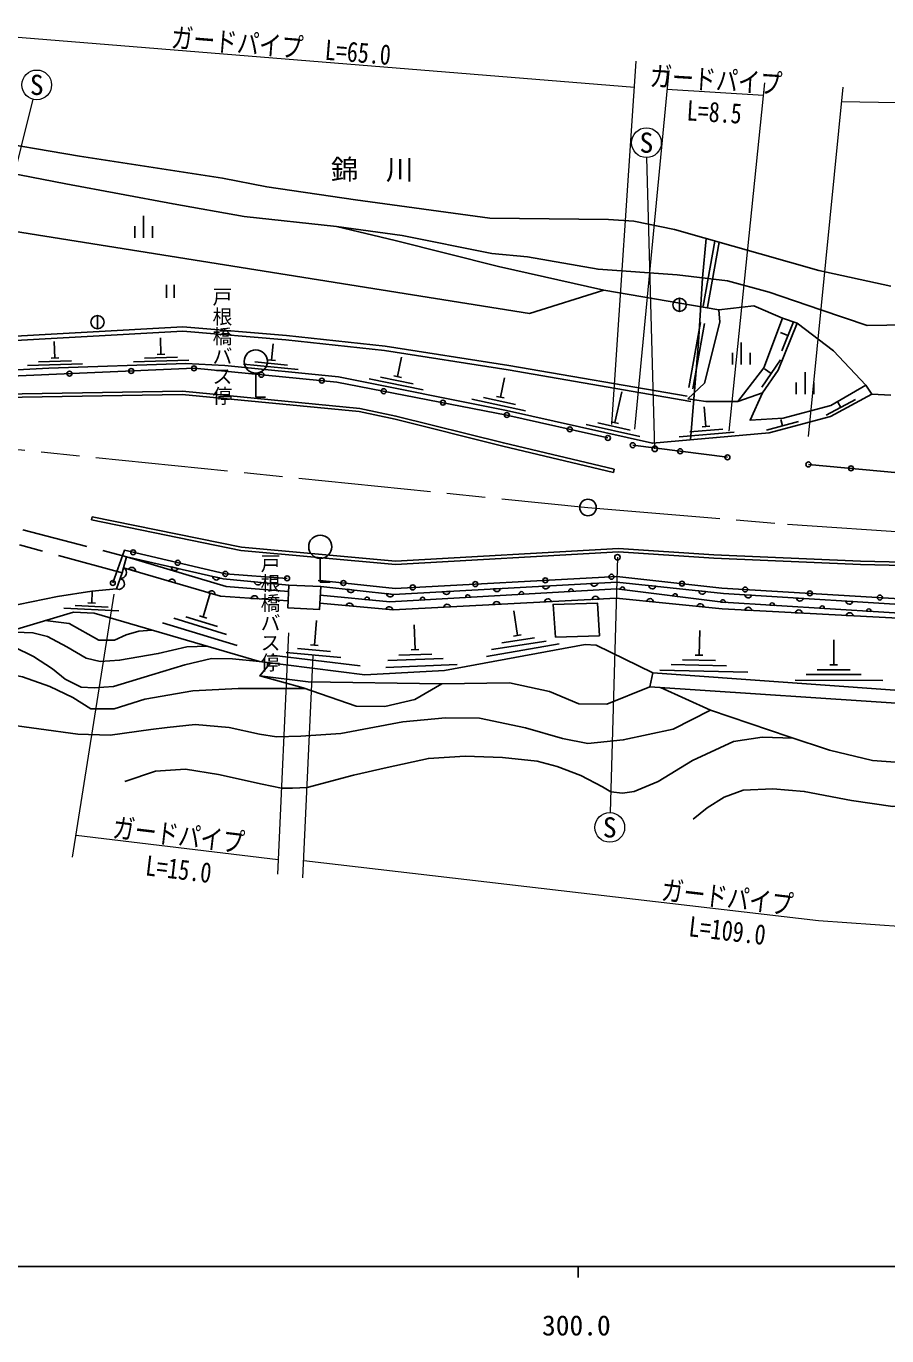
# Model space of a CAD drawing. Units: millimetres at full size, sheet at 1:1000; details may follow other scales. Extents: x 40000 to 680000, y 20000 to 380000.
# Drawn here: x 317932 to 396010, y 198715 to 317544 of the extents above; entities that cross this region are included whole.
import ezdxf
from ezdxf.enums import TextEntityAlignment as Align

# ---------------------------------------------------------------- set-up
doc = ezdxf.new("R2010")
doc.units = ezdxf.units.MM
doc.header["$LTSCALE"] = 1000
doc.linetypes.add('CHAIN', pattern=[18.5, 12, -1.5, 3.5, -1.5])
doc.linetypes.add('DASHED', pattern=[7.5, 6, -1.5])
for name, color, linetype, lineweight in [('M-BGD', 7, 'Continuous', 25), ('M-BMK', 2, 'CHAIN', 13), ('M-BMK-HTXT', 7, 'Continuous', 13), ('M-BMK-SRVR', 3, 'Continuous', 25), ('M-STR-HTXT', 7, 'Continuous', 13), ('M-STR-STRC', 7, 'Continuous', 25), ('M-TTL-BAND', 7, 'Continuous', 25)]:
    doc.layers.add(name, color=color, linetype=linetype, lineweight=lineweight)
doc.styles.add('@ＭＳ ゴシック', font='')
doc.styles.add('ＭＳ ゴシック', font='')
doc.styles.get('@ＭＳ ゴシック').set_extended_font_data('@MS Gothic')
doc.styles.get('ＭＳ ゴシック').set_extended_font_data('MS Gothic')

msp = doc.modelspace()

# ---------------------------------------------------------------- linework, layer by layer
at = {"layer": 'M-BGD'}
for p, q in [((328582, 298344), (328582, 300337)), ((327782, 298344), (327782, 299389)), ((329382, 298344), (329382, 299389)), ((330670, 294077), (330670, 292904)), ((331370, 294077), (331370, 292904)), ((377211, 292858), (377211, 291658)), ((324397, 291295), (324397, 290095)), ((386474, 288096), (387535, 290720)), ((320535, 287436), (320483, 288935)), ((330157, 287767), (330105, 289266)), ((382803, 286857), (382803, 288849)), ((387037, 289487), (386369, 289757)), ((329807, 287755), (330507, 287779)), ((340187, 287232), (340335, 288724)), ((382003, 286857), (382003, 287902)), ((383603, 286857), (383603, 287902)), ((318057, 286750), (323054, 286922)), ((319046, 287084), (322044, 287187)), ((320185, 287424), (320885, 287448)), ((327679, 287081), (332676, 287253)), ((328668, 287416), (331666, 287519)), ((337640, 286882), (342615, 286387)), ((338664, 287081), (341650, 286785)), ((339838, 287266), (340535, 287197)), ((351628, 285751), (351982, 287515)), ((384660, 284797), (386356, 287272)), ((385508, 286035), (384914, 286442)), ((338760, 286070), (338760, 283895)), ((349036, 285536), (353938, 284554)), ((350087, 285692), (353028, 285103)), ((351285, 285819), (351972, 285682)), ((360950, 283883), (361334, 285642)), ((387792, 284155), (387792, 285200)), ((388592, 284155), (388592, 286147)), ((389392, 284155), (389392, 285200)), ((371330, 281571), (371963, 284380)), ((382490, 283476), (384737, 284274)), ((394660, 284164), (396364, 284056)), ((338760, 283895), (339649, 283895)), ((358354, 283714), (363238, 282646)), ((359408, 283852), (362338, 283211)), ((360608, 283958), (361292, 283808)), ((379597, 281217), (379437, 283010)), ((390517, 282240), (393159, 283662)), ((391838, 282951), (391582, 283427)), ((370988, 281648), (371671, 281494)), ((385089, 280891), (387987, 281667)), ((386538, 281279), (386382, 281859)), ((368733, 281416), (373611, 280321)), ((369787, 281548), (372714, 280891)), ((377171, 280277), (382151, 280722)), ((378135, 280725), (381123, 280992)), ((379249, 281186), (379946, 281248)), ((372959, 279525), (381554, 278425)), ((371208, 277059), (371278, 277351)), ((388896, 277781), (409112, 275913)), ((323848, 272740), (323908, 273034)), ((344609, 269261), (344609, 267087)), ((327252, 268265), (327852, 268088)), ((331725, 268337), (331114, 268476)), ((335473, 267486), (334863, 267625)), ((323879, 265204), (323932, 266291)), ((330861, 267202), (331461, 267025)), ((339255, 267073), (338633, 267134)), ((344609, 267087), (345498, 267087)), ((347682, 266379), (347060, 266448)), ((356367, 266266), (355742, 266232)), ((360945, 266519), (360321, 266484)), ((365397, 266765), (364772, 266730)), ((367162, 266247), (367563, 266270)), ((369783, 267007), (369158, 266972)), ((371813, 266453), (372212, 266403)), ((375055, 266724), (374432, 266790)), ((379570, 266243), (378947, 266309)), ((323530, 265221), (324229, 265187)), ((333977, 263948), (334635, 266099)), ((334453, 266144), (335054, 265968)), ((338322, 265630), (338946, 265587)), ((348655, 265533), (349055, 265496)), ((351251, 265987), (350629, 266055)), ((353699, 265477), (354100, 265500)), ((357796, 265712), (358197, 265734)), ((360305, 265059), (360930, 265092)), ((362658, 265989), (363059, 266012)), ((364944, 265305), (365569, 265338)), ((369280, 265535), (369905, 265568)), ((374226, 265372), (374849, 265309)), ((376606, 265846), (377005, 265795)), ((380940, 265283), (381341, 265259)), ((383745, 265911), (383121, 265950)), ((385392, 265008), (385793, 264983)), ((388433, 265621), (387808, 265660)), ((392926, 265343), (392301, 265382)), ((321353, 264725), (326348, 264484)), ((322367, 264977), (325363, 264832)), ((331323, 263818), (336105, 262356)), ((332411, 263956), (335280, 263079)), ((333642, 264050), (334312, 263845)), ((346968, 264971), (347591, 264913)), ((350566, 264637), (351189, 264579)), ((355807, 264820), (356432, 264853)), ((362497, 262257), (362161, 264482)), ((378799, 264910), (379421, 264847)), ((383131, 264570), (383756, 264537)), ((387707, 264327), (388332, 264293)), ((389945, 264726), (390346, 264701)), ((392324, 264081), (392949, 264047)), ((394168, 264465), (394569, 264440)), ((330290, 263420), (337071, 261342)), ((344077, 261379), (344278, 263620)), ((353218, 260977), (353140, 263226)), ((378979, 260471), (379033, 262721)), ((359688, 260339), (366300, 261488)), ((360160, 260993), (365104, 261740)), ((361081, 261588), (364048, 262036)), ((362151, 262204), (362843, 262309)), ((391194, 259605), (391194, 261855)), ((340202, 260466), (348237, 259506)), ((341506, 260707), (346486, 260258)), ((342542, 261065), (345530, 260796)), ((343728, 261410), (344425, 261347)), ((351734, 260476), (354732, 260579)), ((352868, 260965), (353567, 260989)), ((378629, 260480), (379329, 260463)), ((350572, 259346), (357017, 259629)), ((350750, 259992), (355747, 260164)), ((375425, 259111), (383405, 258926)), ((376458, 259632), (381457, 259512)), ((377469, 260058), (380468, 259986)), ((389694, 259155), (392694, 259155)), ((390844, 259605), (391544, 259605)), ((387690, 258193), (395656, 258175)), ((388694, 258705), (393694, 258705))]:
    msp.add_line(p, q, dxfattribs=at)
at = {"layer": 'M-BGD', "linetype": 'DASHED'}
for p, q in [((380417, 298053), (377892, 283966)), ((380803, 297943), (378216, 283504)), ((317632, 271846), (327038, 269401))]:
    msp.add_line(p, q, dxfattribs=at)
at = {"layer": 'M-BGD'}
for points in [[(286733, 310650), (288014, 309485), (289922, 308859), (292687, 308561), (300589, 308374), (305332, 308434), (309390, 307944), (313521, 307333), (322772, 305744), (335745, 303752), (339774, 302964), (347808, 301781), (359986, 300113), (370760, 300013), (373047, 299857), (376759, 299099), (389829, 295363), (396377, 293952)], [(399542, 290463), (394233, 290387), (390012, 291805), (385337, 293425), (381562, 294439), (377005, 294969), (369814, 295493), (363424, 296603), (360181, 296924), (352049, 298547), (346073, 299383), (337721, 300279), (331261, 301413), (321529, 303247), (314174, 304653), (308286, 305698), (303539, 306292), (298411, 306755), (294846, 306527), (288979, 306785), (286462, 307081), (285754, 306440)], [(277876, 293752), (282768, 299240), (289844, 303233), (363585, 291487), (370325, 293597)], [(394110, 284966), (391185, 288087), (387878, 290608), (386535, 291048), (383955, 292156), (380780, 291793), (370325, 293597), (360792, 295736), (351409, 298097), (346073, 299383)], [(378207, 280008), (378935, 288868), (379283, 294704), (379610, 298284)], [(377955, 283732), (379472, 285168), (380868, 290677), (380780, 291793)], [(377892, 283966), (361713, 286769), (350499, 288504), (341538, 289478), (332157, 290277), (305539, 288793), (282548, 290675), (280167, 290815)], [(378216, 283504), (361648, 286374), (350446, 288108), (341500, 289079), (332151, 289877), (305533, 288392), (282520, 290276), (280167, 290415)], [(377955, 283732), (379599, 283497), (382490, 283476), (384847, 286560), (386535, 291048)], [(387878, 290608), (386151, 286336), (384737, 284274), (383603, 281793), (386612, 281978), (390920, 283127), (394110, 284966)], [(279982, 287787), (284348, 287412), (304360, 285685), (319996, 286517), (332430, 286945), (335961, 286747), (346271, 285722), (361495, 282673), (374739, 279698), (385327, 280645), (390892, 282135), (394660, 284164), (394110, 284966)], [(370708, 280182), (361541, 282264), (346101, 285251), (333157, 286502), (306102, 285345)], [(371278, 277351), (361231, 279739), (351482, 282169), (348198, 282868), (332101, 284440), (312099, 284086)], [(371208, 277059), (361160, 279447), (351414, 281877), (348152, 282571), (332089, 284140), (312104, 283786)], [(323848, 272740), (337416, 269978), (351427, 268714), (371658, 269854), (380309, 269289), (393626, 268714), (407941, 268382), (411707, 268500)], [(323908, 273034), (337459, 270275), (351432, 269015), (371659, 270154), (380325, 269588), (393636, 269014), (407940, 268682), (411697, 268800)], [(325792, 267024), (326841, 269987), (336006, 267848), (341610, 267442)], [(327038, 269401), (326759, 268410), (335563, 265817), (341704, 265400)], [(327038, 269401), (335800, 267412), (341759, 266827)], [(327038, 269401), (336086, 266706), (341737, 266248)], [(293768, 253483), (302239, 257946), (312326, 263726), (316054, 264840), (320758, 265794), (323888, 266287), (326113, 266496), (326645, 267948)], [(344421, 267239), (344881, 267206), (351407, 266535), (371521, 267613), (381047, 266559), (400694, 265383), (411007, 265076), (418272, 261116), (424758, 254290), (445936, 246452)], [(344607, 265913), (350934, 265319), (371489, 266494), (381140, 265271), (400602, 264066), (410345, 263769), (417307, 260122), (423937, 252908), (434046, 249565), (444705, 245754)], [(344648, 266713), (351269, 265985), (371507, 267102), (381207, 266068), (400639, 264866), (410554, 264563), (417802, 260766), (424385, 253603), (434313, 250319), (445816, 246001)], [(344571, 265193), (351220, 264576), (371465, 265651), (381064, 264680), (410144, 263131), (416732, 259335), (423487, 252124), (433615, 249025), (443498, 245430)], [(293768, 253483), (301561, 256682), (312134, 261357), (322236, 264382), (324103, 264292), (339104, 259892), (348644, 258684), (355879, 259075), (368657, 261455), (369641, 261389), (374782, 258861), (374518, 257612), (370618, 256034), (368055, 256069), (365414, 257176), (361775, 257962), (355637, 257873), (353184, 256449), (350457, 255801), (347877, 255859), (343057, 257524), (339136, 258585), (340093, 259767)], [(319651, 263608), (321842, 263336), (324508, 261837), (325944, 261845), (327005, 262311), (328141, 262644), (329341, 262756)], [(312968, 261607), (315294, 261456), (316814, 261228), (318595, 260362), (320306, 259230), (321482, 258297), (322909, 257584), (324110, 257513), (325846, 257643), (329319, 258677), (332330, 259582), (334740, 260159), (336655, 260155), (339104, 259892)], [(334369, 261281), (332492, 261226), (329915, 260616), (326403, 260015), (324647, 259909), (323370, 260210), (321607, 261236), (319865, 262153), (318545, 262501), (316219, 262580)], [(343241, 257461), (337175, 257464), (333061, 257233), (328688, 256485), (325903, 255598), (323803, 255591), (322177, 256641), (320080, 257625), (317610, 258509), (315353, 258965), (311867, 259047), (309996, 258528), (308042, 257686), (306422, 257007), (304394, 256597), (301561, 256682)], [(339136, 258585), (343514, 258069), (355637, 257873)], [(428100, 245191), (425039, 245388), (421664, 249579), (418833, 252375), (416131, 256360), (411024, 256936), (399276, 257120), (374782, 258861)], [(374518, 257612), (399153, 255982), (410125, 255826), (415228, 255387), (417816, 251397), (424024, 244515)], [(415635, 244362), (415146, 246425), (413992, 248216), (413218, 248905), (410846, 250226), (407343, 251059), (404775, 251482), (401430, 251293), (399500, 250876), (397187, 250737), (394718, 250911), (390809, 251841), (387164, 253066), (380003, 255488), (375466, 257549)], [(315504, 254265), (322603, 253318), (325558, 253227), (329227, 253728), (330729, 253902), (333273, 254181), (336338, 253906), (339094, 253309), (340648, 253062), (342836, 253111), (346490, 253378), (352110, 254435), (355968, 254799), (359063, 254748), (363225, 253879), (366578, 252906), (368899, 252472), (372101, 252778), (376628, 253767), (380003, 255488)], [(387524, 252945), (384715, 253044), (382106, 252651), (378376, 250903), (375282, 249005), (373096, 248117), (372018, 247949), (370966, 248081), (370204, 248514), (368244, 249552), (366089, 250363), (364281, 250843), (361139, 251200), (357744, 251300), (354416, 251112), (350684, 250294), (347612, 249584), (343422, 248473), (342095, 248404), (341094, 248397), (339342, 248756), (335376, 249641), (332394, 250120), (329659, 249935), (326877, 249021)], [(378433, 245607), (379719, 246611), (381265, 247598), (382980, 248234), (385682, 248351), (388527, 248117), (392815, 247291), (396554, 246742), (400063, 246856), (402213, 247400), (404989, 247766), (407366, 247576), (410404, 246963), (411737, 246351), (413055, 244609)]]:
    msp.add_lwpolyline(points, dxfattribs=at)
at = {"layer": 'M-BGD', "linetype": 'DASHED'}
msp.add_lwpolyline([(326759, 268410), (326645, 267948), (317321, 270477)], dxfattribs=at)
at = {"layer": 'M-BGD'}
for points in [[(341759, 266827), (341679, 264756), (344541, 264607), (344648, 266713)], [(369932, 262235), (369768, 265177), (365732, 265082), (365965, 262115)]]:
    msp.add_lwpolyline(points, close=True, dxfattribs=at)
for centre, radius in [((377211, 292258), 600), ((324397, 290695), 600), ((338760, 287120), 1050), ((327466, 286258), 225), ((333157, 286502), 225), ((321858, 286019), 225), ((339271, 285911), 225), ((344754, 285381), 225), ((350371, 284424), 225), ((355742, 283386), 225), ((361541, 282264), 225), ((367247, 280968), 225), ((370708, 280182), 225), ((372959, 279525), 225), ((377257, 278975), 225), ((381554, 278425), 225), ((388896, 277781), 225), ((392762, 277424), 225), ((344609, 270311), 1050), ((327637, 269801), 225), ((331679, 268858), 225), ((336006, 267848), 225), ((341610, 267442), 225), ((365030, 267265), 225), ((371028, 267586), 225), ((325792, 267024), 225), ((346710, 267018), 225), ((353002, 266621), 225), ((358679, 266925), 225), ((377429, 266960), 225), ((383161, 266433), 225), ((389034, 266081), 225), ((395381, 265701), 225)]:
    msp.add_circle(centre, radius, dxfattribs=at)
for centre, radius, start, end in [((326336, 266946), 502, 243.63851, 76.14984), ((326502, 267954), 523, 264.93072, 60.60087), ((327537, 268124), 318, 353.48371, 153.70145), ((331146, 267061), 318, 353.48371, 153.70145), ((331431, 268460), 318, 177.10095, 337.31868), ((335180, 267609), 318, 177.10095, 337.31868), ((334738, 266004), 318, 353.48371, 153.70145), ((338949, 267158), 318, 184.28437, 344.5021), ((347377, 266468), 318, 183.6173, 343.83503), ((356052, 266303), 318, 193.05065, 353.26838), ((360630, 266556), 318, 193.05065, 353.26838), ((362857, 266033), 203, 354.31049, 192.23388), ((365082, 266802), 318, 193.05065, 353.26838), ((367361, 266290), 203, 354.31049, 192.23388), ((369467, 267044), 318, 193.05065, 353.26838), ((372017, 266459), 203, 343.81358, 181.73697), ((374749, 266811), 318, 183.80971, 344.02744), ((379264, 266330), 318, 183.80971, 344.02744), ((338630, 265554), 318, 6.00001, 166.21774), ((347274, 264887), 318, 4.59395, 164.81168), ((348858, 265546), 203, 345.67519, 183.59858), ((350946, 266075), 318, 183.6173, 343.83503), ((353897, 265520), 203, 354.31049, 192.23388), ((356123, 264782), 318, 12.93035, 173.14808), ((357995, 265755), 203, 354.31049, 192.23388), ((360620, 265021), 318, 12.93035, 173.14808), ((365260, 265267), 318, 12.93035, 173.14808), ((369595, 265497), 318, 12.93035, 173.14808), ((374532, 265286), 318, 4.11562, 164.33335), ((376810, 265852), 203, 343.81358, 181.73697), ((379104, 264824), 318, 4.11562, 164.33335), ((381142, 265303), 203, 347.49673, 185.42012), ((383436, 265985), 318, 186.34956, 346.56729), ((385595, 265027), 203, 347.49673, 185.42012), ((388124, 265695), 318, 186.34956, 346.56729), ((392617, 265417), 318, 186.34956, 346.56729), ((350873, 264554), 318, 4.59395, 164.81168), ((383440, 264499), 318, 6.84134, 167.05907), ((388016, 264255), 318, 6.84134, 167.05907), ((390147, 264745), 203, 347.49673, 185.42012), ((392634, 264009), 318, 6.84134, 167.05907), ((394370, 264484), 203, 347.49673, 185.42012)]:
    msp.add_arc(centre, radius, start, end, dxfattribs=at)
at = {"layer": 'M-BMK'}
msp.add_lwpolyline([(69861, 284264), (93323, 288855), (107216, 291244), (119523, 292916), (124443, 293482), (137622, 294467), (149977, 294661), (164207, 294273), (169344, 293831), (269048, 284031), (368900, 273873), (386988, 272361), (400686, 271448), (416890, 271352), (430176, 271865), (468355, 274288), (569183, 282698)], dxfattribs=at)
at = {"layer": 'M-BMK-SRVR'}
msp.add_circle((368900, 273873), 750, dxfattribs=at)
at = {"layer": 'M-STR-HTXT'}
for p, q in [((373120, 311996), (308807, 317182)), ((371061, 281396), (373279, 314361)), ((376232, 313511), (373122, 280974)), ((384828, 311257), (376068, 311798)), ((381708, 280802), (384945, 312400)), ((392008, 311999), (388875, 280300)), ((311924, 284298), (318563, 310908)), ((419930, 310231), (391878, 310682)), ((374958, 279192), (374239, 305625)), ((371571, 269356), (370913, 246197)), ((322147, 242143), (325907, 266016)), ((341738, 262506), (340738, 240615)), ((343044, 240278), (343975, 260455)), ((340798, 241918), (322455, 244099))]:
    msp.add_line(p, q, dxfattribs=at)
msp.add_lwpolyline([(444868, 233731), (407806, 235108), (389812, 236381), (343115, 241812)], dxfattribs=at)
for centre in [(318890, 312218), (374202, 306975), (370875, 244847)]:
    msp.add_circle(centre, 1350, dxfattribs=at)
at = {"layer": 'M-STR-STRC'}
for centre in [(374958, 279192), (371571, 269356)]:
    msp.add_circle(centre, 250, dxfattribs=at)
at = {"layer": 'M-TTL-BAND'}
for p, q in [((40000, 205000), (579000, 205000)), ((368000, 205000), (368000, 204000))]:
    msp.add_line(p, q, dxfattribs=at)

# ---------------------------------------------------------------- texts
at = {"layer": 'M-BMK-HTXT', "style": 'ＭＳ ゴシック'}
msp.add_text('錦\u3000川', height=1833, dxfattribs=at).set_placement((345569, 303070), align=Align.BOTTOM_LEFT)
at = {"layer": 'M-BMK-HTXT', "style": '@ＭＳ ゴシック'}
for p in [(335717, 293910), (340077, 269718)]:
    msp.add_text('戸根橋バス停', height=1320, rotation=270, dxfattribs=at).set_placement(p, align=Align.MIDDLE_LEFT)
at = {"layer": 'M-STR-HTXT', "style": 'ＭＳ ゴシック', "width": 0.8}
for s, rotation, p in [('ガードパイプ\u3000L=65.0', 355.39, (340938, 314278)), ('ガードパイプ', 356.468, (380429, 311215)), ('L=8.5', 356.468, (380270, 308300)), ('ガードパイプ', 353.218, (331589, 242698)), ('L=15.0', 353.218, (331589, 239605)), ('ガードパイプ', 353.366, (381376, 237047)), ('L=109.0', 353.366, (381376, 234030))]:
    msp.add_text(s, height=1833, rotation=rotation, dxfattribs=at).set_placement(p, align=Align.BOTTOM_CENTER)
at = {"layer": 'M-STR-HTXT', "style": 'ＭＳ ゴシック'}
for p in [(318890, 312218), (374202, 306975), (370875, 244847)]:
    msp.add_text('S', height=1833, dxfattribs=at).set_placement(p, align=Align.MIDDLE_CENTER)
at = {"layer": 'M-TTL-BAND', "style": 'ＭＳ ゴシック'}
msp.add_text('300.0', height=1833, dxfattribs=at).set_placement((367844, 198195), align=Align.BOTTOM_CENTER)

doc.saveas('drawing.dxf')
